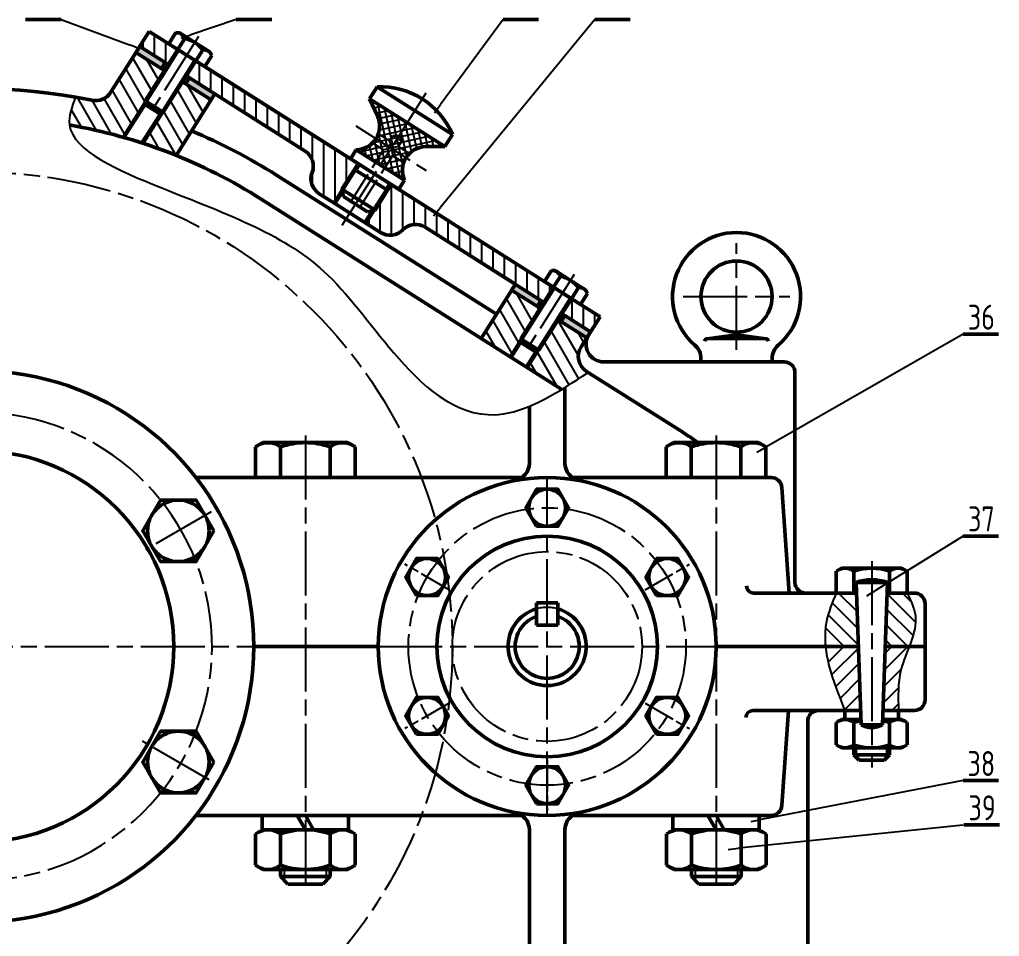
# Model space of a CAD drawing. Header units: millimetres. Extents: x -2161 to -582, y -4625 to -3434.
# Drawn here: x -1287.8 to -1196, y -4578 to -4492.1 of the extents above; entities that cross this region are included whole.
import ezdxf

# ---------------------------------------------------------------- set-up
doc = ezdxf.new("R2010")
doc.units = ezdxf.units.MM
doc.header["$LTSCALE"] = 0.5
for name, pattern in [('AM_ISO02W050', [7.5, 6, -1.5]), ('AM_ISO08W050', [18, 12, -1.5, 3, -1.5]), ('AM_ISO08W050x2', [9, 6, -0.75, 1.5, -0.75])]:
    doc.linetypes.add(name, pattern=pattern)
for name, color, linetype, lineweight in [('AM_0', 7, 'Continuous', 50), ('AM_3', 6, 'AM_ISO02W050', 25), ('AM_4', 3, 'Continuous', 25), ('AM_5', 3, 'Continuous', 25), ('AM_7', 4, 'AM_ISO08W050', 25), ('manh', 3, 'Continuous', 25)]:
    doc.layers.add(name, color=color, linetype=linetype, lineweight=lineweight)
doc.styles.get("Standard").update_dxf_attribs({"font": 'tcvn+7284-2003i.ttf', "width": 0.8, "height": 3.5})
pattern_1 = [(135, (-30.97030355654715, -3699.35880962986), (-0.7483546767557628, -0.7483546767557626), [])]

# ---------------------------------------------------------------- blocks, each defined once
blk = doc.blocks.new('Vitnapcuatham')
at = {"layer": 'AM_0'}
for p, q in [((-7791.139993812086, -2452.224252851621), (-7793.111235502215, -2455.338013440748)), ((-7791.139993812086, -2452.224252851621), (-7790.111412662284, -2452.266227523705)), ((-7788.605239795016, -2453.828940382871), (-7790.576481485145, -2456.942700971999)), ((-7785.795164924326, -2454.998732879351), (-7790.111412662284, -2452.266227523705)), ((-7790.576481485145, -2456.942700971999), (-7799.723200413271, -2471.390798869295)), ((-7793.111235502215, -2455.338013440748), (-7788.041727468076, -2458.547388503249)), ((-7790.576481485145, -2456.942700971999), (-7785.506973451006, -2460.152076034499)), ((-7785.506973451006, -2460.152076034499), (-7790.576481485145, -2456.942700971999)), ((-7785.795164924326, -2454.998732879351), (-7781.478917186368, -2457.731238234997)), ((-7783.535731760877, -2457.038315445371), (-7785.506973451006, -2460.152076034499)), ((-7794.653692379132, -2474.600173931796), (-7785.506973451006, -2460.152076034499)), ((-7782.972219433937, -2461.756763565749), (-7788.041727468076, -2458.547388503249)), ((-7781.000977743807, -2458.643002976621), (-7782.972219433937, -2461.756763565749)), ((-7781.000977743807, -2458.643002976621), (-7781.478917186368, -2457.731238234997)), ((-7799.723200413271, -2471.390798869295), (-7799.444180467525, -2472.632631333792)), ((-7799.723200413271, -2471.390798869295), (-7794.653692379132, -2474.600173931796)), ((-7799.444180467525, -2472.632631333792), (-7795.895524843628, -2474.879193877542)), ((-7794.653692379132, -2474.600173931796), (-7795.895524843628, -2474.879193877542))]:
    blk.add_line(p, q, dxfattribs=at)
for centre, radius, start, end in [((-7790.84191487956, -2454.606298492584), 2.36791069606887, 19.16493392755075, 87.66315193064094), ((-7790.609227518076, -2462.60299493056), 9, 57.66315193066863, 77.13437256516988), ((-7790.609227518076, -2462.60299493056), 9, 38.19193129618158, 57.66315193066863), ((-7783.281586148489, -2459.392548032067), 2.36791069606887, 27.66315193065672, 96.161369933734)]:
    blk.add_arc(centre, radius, start, end, dxfattribs=at)
at = {"layer": 'AM_4'}
for p, q in [((-7790.196268382585, -2457.183404101686), (-7799.583690440398, -2472.011715101543)), ((-7795.27460861138, -2474.739683904669), (-7785.887186553567, -2459.911372904811)), ((-7792.870747601335, -2461.407994130131), (-7799.583690440401, -2472.011715101534)), ((-7788.561665772317, -2464.135962933256), (-7795.274608611374, -2474.739683904667)), ((-7799.723200413271, -2471.390798869295), (-7802.879085891394, -2476.375815102862)), ((-7794.653692379132, -2474.600173931796), (-7797.809577857254, -2479.585190165362))]:
    blk.add_line(p, q, dxfattribs=at)

msp = doc.modelspace()

# ---------------------------------------------------------------- hatches: boundary and pattern name
at = {"layer": 'AM_0'}
h = msp.add_hatch(color=4, dxfattribs=at)
h.dxf.hatch_style = 1
h.paths.add_polyline_path([(-1274.534484259343, -4496.646492840333), (-1274.177887030176, -4496.083214169873), (-1276.571821379631, -4494.567675945915), (-1276.928418608798, -4495.130954616374)])
h.paths.add_polyline_path([(-1276.402559034704, -4494.878358040829), (-1276.454118904166, -4494.826798171367), (-1276.505678773628, -4494.878358040829, -2.414213562367776)], flags=16)
h = msp.add_hatch(color=4, dxfattribs=at)
h.dxf.hatch_style = 1
h.paths.add_polyline_path([(-1272.281369577503, -4498.072881757), (-1269.887435228049, -4499.588419980958), (-1269.530837998882, -4499.025141310498), (-1271.924772348337, -4497.50960308654)])
h = msp.add_hatch(color=4, dxfattribs=at)
h.dxf.hatch_style = 1
h.paths.add_polyline_path([(-1241.366904475886, -4516.855002768832), (-1241.723501705053, -4517.418281439293), (-1239.329567355599, -4518.933819663251), (-1238.972970126431, -4518.370540992791)])
h = msp.add_hatch(color=4, dxfattribs=at)
h.dxf.hatch_style = 1
h.paths.add_polyline_path([(-1237.076452673758, -4520.360208579918), (-1234.682518324304, -4521.875746803877), (-1234.325921095137, -4521.312468133416), (-1236.719855444592, -4519.796929909458)])
at = {"layer": 'AM_4'}
h = msp.add_hatch(dxfattribs=at)
h.set_pattern_fill('ANSI31', color=256, scale=0.3333333333333333, angle=44.99999999999999)
h.set_pattern_definition([(90, (1392.863212624477, -3699.358809629861), (-1.058333333333333, 2.592169058195231e-16), [])])
h.paths.add_polyline_path([(-1270.470000604959, -4496.458003639556), (-1271.314918610649, -4495.923107795807), (-1272.206411683565, -4497.331304471955), (-1272.093755949475, -4497.402623917788), (-1271.924772348337, -4497.50960308654), (-1261.081657941983, -4504.374099747998, -0.3563939586926091), (-1260.415107074697, -4506.374138344067, 0.3563939586926242), (-1259.74855620741, -4508.374176940135), (-1258.424276497815, -4509.212544341297), (-1256.106394508231, -4505.551232983306)])
h.paths.add_polyline_path([(-1273.004754622029, -4494.853316108306), (-1273.84967262772, -4494.318420264556), (-1275.680328306714, -4493.159479269765), (-1276.571821379631, -4494.567675945915), (-1274.177887030176, -4496.083214169873), (-1273.896247694946, -4496.261512784456)])
h.paths.add_polyline_path([(-1253.008361820703, -4507.512517743724), (-1253.351316958925, -4508.054247455805), (-1255.326243810286, -4511.173829101714), (-1254.001964100692, -4512.012196502874, 0.3563939586926154), (-1251.909024316738, -4511.759120417103, -0.3563939586926168), (-1249.816084532785, -4511.506044331332), (-1241.366904475886, -4516.855002768832), (-1238.972970126431, -4518.370540992791), (-1238.691330791202, -4518.548839607374), (-1237.799837718285, -4517.140642931225), (-1238.644755723974, -4516.605747087474)])
h.paths.add_polyline_path([(-1249.231681777329, -4510.605487415687, -1), (-1249.085848443996, -4510.605487415687, -1)], flags=16)
h.paths.add_polyline_path([(-1236.110001706905, -4518.210434618724), (-1237.001494779822, -4519.618631294873), (-1236.888839045731, -4519.689950740705), (-1236.719855444592, -4519.796929909458), (-1234.325921095137, -4521.312468133416), (-1233.43442802222, -4519.904271457266)])
h = msp.add_hatch(dxfattribs=at)
h.set_pattern_fill('ANSI37', color=256, scale=0.1666666666666667, angle=-32.33684806934576)
h.set_pattern_definition([(12.6631519306542, (-3259.45331742282, -4798.925714325059), (-0.1160032673928052, 0.5162950736403596), []), (102.6631519306542, (-3259.45331742282, -4798.925714325059), (-0.5162950736403596, -0.1160032673928051), [])])
h.paths.add_polyline_path([(-1249.750418532048, -4503.962531190396), (-1247.987290685685, -4503.943486316815), (-1255.028274066434, -4499.486020952232), (-1254.291270202229, -4501.087834865899, -0.5399153471071781), (-1256.275597002514, -4504.260568441186), (-1251.769367638877, -4507.113346274492, -0.5399153471090781)])
at = {"layer": 'AM_5'}
h = msp.add_hatch(color=256, dxfattribs=at)
edge = h.paths.add_edge_path(flags=0)
edge.add_arc((-1272.875168003819, -4493.870244993757), 0.2083333333334316, -1.272221872585407e-14, 360)
h = msp.add_hatch(color=256, dxfattribs=at)
edge = h.paths.add_edge_path(flags=0)
edge.add_arc((-1276.454118904166, -4494.826798171367), 0.2083333333333195, -1.272221872585407e-14, 360)
h = msp.add_hatch(color=256, dxfattribs=at)
edge = h.paths.add_edge_path(flags=0)
edge.add_arc((-1249.086394903347, -4500.968658144591), 0.2083333333333688, -1.272221872585407e-14, 360)
h = msp.add_hatch(color=256, dxfattribs=at)
edge = h.paths.add_edge_path(flags=0)
edge.add_arc((-1249.158765110663, -4510.605487415687), 0.2083333333332482, -1.272221872585407e-14, 360)
h = msp.add_hatch(color=256, dxfattribs=at)
edge = h.paths.add_edge_path(flags=0)
edge.add_arc((-1218.903212450527, -4532.699445256444), 0.2083333333332847, -1.272221872585407e-14, 360)
h = msp.add_hatch(color=256, dxfattribs=at)
edge = h.paths.add_edge_path(flags=0)
edge.add_arc((-1208.5983427078, -4546.172664807592), 0.2083333333332767, -1.272221872585407e-14, 360)
h = msp.add_hatch(color=256, dxfattribs=at)
edge = h.paths.add_edge_path(flags=0)
edge.add_arc((-1219.462241975883, -4567.234027008867), 0.2083333333334034, -1.272221872585407e-14, 360)
h = msp.add_hatch(color=256, dxfattribs=at)
edge = h.paths.add_edge_path(flags=0)
edge.add_arc((-1221.618640781042, -4569.846956579582), 0.2083333333334361, -1.272221872585407e-14, 360)
at = {"layer": 'AM_7'}
h = msp.add_hatch(dxfattribs=at)
h.set_pattern_fill('ANSI31', color=256, scale=0.3333333333333333, angle=74.99999999999999)
h.set_pattern_definition([(120, (-30.97030355654715, -3699.35880962986), (-0.916543552338531, -0.5291666666666665), [])])
edge = h.paths.add_edge_path()
edge.add_line((-1274.252844924113, -4496.824791454916), (-1276.928418608797, -4495.130954616374))
edge.add_line((-1276.928418608797, -4495.130954616375), (-1279.300877516205, -4498.878475319799))
edge.add_arc((-1280.709074192354, -4497.98698224688), 1.666666666666749, 258.22125082980233, 327.6631519305847, ccw=False)
edge.add_arc((-1291.720914442953, -4550.795528152381), 52.27777833333341, 78.22125082982166, 79.93174666568675)
edge.add_spline(control_points=[(-1282.581650402312, -4499.322817321645), (-1282.923206091567, -4500.2147539986), (-1283.264761780822, -4501.106690675555), (-1283.157946373507, -4501.928995856298)], knot_values=[1.169111221151012, 1.169111221151012, 1.169111221151012, 1.169111221151012, 11.50343696773521, 11.50343696773582, 11.50343696773582, 11.50343696773582], degree=3, periodic=0)
edge.add_arc((-1291.720914442953, -4550.795528152381), 49.61111166666673, 74.18642342458168, 80.06087115558353, ccw=False)
edge.add_line((-1278.201477585979, -4503.062025998518), (-1274.252844924113, -4496.824791454916))
h.paths.add_polyline_path([(-1269.887435228049, -4499.588419980958), (-1272.563008912732, -4497.894583142417), (-1274.363824920006, -4500.739140428215), (-1276.218463806486, -4503.668715984928, -0.01633400830048285), (-1273.174919000053, -4504.781308026049)])
h.paths.add_polyline_path([(-1239.047928020368, -4519.112118277834), (-1241.723501705053, -4517.418281439293), (-1244.576279538386, -4521.92451080297), (-1241.900705853701, -4523.618347641512), (-1240.84874402766, -4521.956675563657)])
h = msp.add_hatch(dxfattribs=at)
h.set_pattern_fill('ANSI31', color=256, scale=0.3333333333333333, angle=89.99999999999999)
h.set_pattern_definition(pattern_1)
edge = h.paths.add_edge_path()
edge.add_line((-1209.402578226747, -4545.795528152381), (-1211.304247776291, -4545.795528152381))
edge.add_spline(control_points=[(-1211.304247776291, -4545.795528152381), (-1211.666172317074, -4546.680089303081), (-1212.339500138461, -4548.325735191574), (-1212.380087829942, -4550.010416163488), (-1212.302020802031, -4550.795528152381)], knot_values=[0, 0, 0, 0, 2.813779896024074, 5.23478259626194, 5.23478259626194, 5.23478259626194, 5.23478259626194], degree=3, periodic=0)
edge.add_line((-1212.302020802031, -4550.795528152381), (-1209.227579395481, -4550.795528152381))
edge.add_line((-1209.227579395481, -4550.795528152381), (-1209.402578226747, -4545.795528152381))
h = msp.add_hatch(dxfattribs=at)
h.set_pattern_fill('ANSI31', color=256, scale=0.3333333333333333, angle=89.99999999999999)
h.set_pattern_definition(pattern_1)
edge = h.paths.add_edge_path()
edge.add_spline(control_points=[(-1204.450978428434, -4550.79552815238), (-1204.074252243649, -4549.816332560891), (-1203.520297052424, -4548.137017481329), (-1204.304830072243, -4546.492873646755), (-1204.637581109625, -4545.795528152381)], knot_values=[0, 0, 0, 0, 3.028923824851154, 5.259817450641926, 5.259817450641926, 5.259817450641926, 5.259817450641926], degree=3, periodic=0)
edge.add_line((-1204.637581109625, -4545.795528152381), (-1206.539247776292, -4545.795528152381))
edge.add_line((-1206.539247776292, -4545.795528152381), (-1206.714247776292, -4550.795528152381))
edge.add_line((-1206.714247776292, -4550.795528152381), (-1204.450978428434, -4550.795528152381))
h = msp.add_hatch(dxfattribs=at)
h.set_pattern_fill('ANSI31', color=256, scale=0.3333333333333333, angle=-1.272221872585407e-14)
h.set_pattern_definition([(44.99999999999999, (-1212.065686196617, -4550.795528152381), (-0.7483546767557626, 0.7483546767557628), [])])
edge = h.paths.add_edge_path()
edge.add_spline(control_points=[(-1212.30202080203, -4550.795528152381), (-1212.105657847314, -4552.770329986743), (-1211.296619478469, -4554.782929069562), (-1210.487581109624, -4556.795528152381)], knot_values=[15.70434778878612, 15.70434778878612, 15.70434778878612, 15.70434778878612, 33.97308132385167, 33.97308132385167, 33.97308132385167, 33.97308132385167], degree=3, periodic=0)
edge.add_line((-1210.487581109624, -4556.795528152381), (-1209.017580797962, -4556.795528152381))
edge.add_line((-1209.017580797962, -4556.795528152381), (-1209.227579395481, -4550.795528152381))
edge.add_line((-1209.227579395481, -4550.795528152381), (-1212.30202080203, -4550.795528152381))
h = msp.add_hatch(dxfattribs=at)
h.set_pattern_fill('ANSI31', color=256, scale=0.3333333333333333, angle=-1.272221872585407e-14)
h.set_pattern_definition([(44.99999999999999, (-1206.077813708228, -4550.795528152381), (-0.7483546767557626, 0.7483546767557628), [])])
edge = h.paths.add_edge_path()
edge.add_line((-1206.924247776291, -4556.795528152381), (-1205.447581109623, -4556.795528152381))
edge.add_spline(control_points=[(-1205.447581109623, -4556.795528152381), (-1205.494361909289, -4555.521526966306), (-1205.568720596534, -4553.496485572824), (-1204.730234400751, -4551.521376867006), (-1204.450978428433, -4550.795528152381)], knot_values=[15.77945235192432, 15.77945235192432, 15.77945235192432, 15.77945235192432, 27.20541797383766, 33.9411727630029, 33.9411727630029, 33.9411727630029, 33.9411727630029], degree=3, periodic=0)
edge.add_line((-1204.450978428433, -4550.795528152381), (-1206.714247776292, -4550.795528152381))
edge.add_line((-1206.714247776292, -4550.795528152381), (-1206.924247776291, -4556.795528152381))

# ---------------------------------------------------------------- linework, layer by layer
for p, q in [((-1254.433463450153, -4503.220269074816), (-1254.360887309367, -4503.105628273529)), ((-1251.617061921887, -4505.003242305948), (-1251.544493957067, -4504.888614419362)), ((-1252.304263482628, -4507.958264280182), (-1251.769367638878, -4507.113346274492)), ((-1255.213806969381, -4510.061463174148), (-1257.466921651221, -4508.635074257481)), ((-1234.489402149189, -4521.570701746131), (-1234.325921095136, -4521.312468133415)), ((-1209.776974240823, -4560.295528152379), (-1206.131498296396, -4560.295528152379))]:
    msp.add_line(p, q)
at = {"lineweight": 50}
msp.add_line((-1256.810492846307, -4505.105486446848), (-1252.304263482628, -4507.958264280182), dxfattribs=at)
at = {"linetype": 'Continuous'}
msp.add_line((-1256.191163745371, -4566.637125177319), (-1256.199427436976, -4566.628861485713), dxfattribs=at)
for p in [(-1262.720914442953, -4566.637125177319), (-1224.227054712605, -4566.628861485714)]:
    msp.add_point(p)
at = {"layer": 'AM_0'}
for p, q in [((-1283.949281388087, -4492.059121184446), (-1287.282614721421, -4492.059121184446)), ((-1264.201242186178, -4492.059121184446), (-1267.534575519511, -4492.059121184446)), ((-1239.192415640885, -4492.059121184446), (-1242.525748974219, -4492.059121184446)), ((-1230.594689692631, -4492.059121184446), (-1233.928023025964, -4492.059121184446)), ((-1273.84967262772, -4494.318420264557), (-1247.485550093655, -4511.008867707511)), ((-1273.004754622029, -4494.853316108307), (-1271.314918610649, -4495.923107795807)), ((-1271.314918610666, -4495.923107795794), (-1273.004754622029, -4494.853316108306)), ((-1270.47000060496, -4496.458003639555), (-1247.485550093655, -4511.008867707511)), ((-1255.028274066434, -4499.486020952232), (-1254.315079608101, -4498.359463611312)), ((-1254.315079608101, -4498.359463611312), (-1247.274096227352, -4502.816928975895)), ((-1275.960654282819, -4500.083292895577), (-1276.053660931406, -4499.669348740742)), ((-1269.887435228048, -4499.588419980958), (-1269.530837998882, -4499.025141310498)), ((-1247.987290685685, -4503.943486316815), (-1255.028274066434, -4499.486020952232)), ((-1254.291270202238, -4501.087834865903), (-1255.028274066434, -4499.486020952232)), ((-1276.007157607114, -4499.876320818154), (-1278.051075453734, -4503.10488019273)), ((-1274.570796997436, -4500.785643752528), (-1276.365529984812, -4503.620592339545)), ((-1247.274096227352, -4502.816928975895), (-1247.987290685685, -4503.943486316815)), ((-1247.987290685685, -4503.943486316815), (-1249.750418532048, -4503.962531190396)), ((-1256.106394508232, -4505.551232983307), (-1256.449349646455, -4506.092962695388)), ((-1253.008361820703, -4507.512517743724), (-1253.351316958925, -4508.054247455805)), ((-1249.816084532785, -4511.506044331332), (-1238.972970126431, -4518.370540992791)), ((-1241.723501705053, -4517.418281439293), (-1241.366904475886, -4516.855002768832)), ((-1241.723501705053, -4517.418281439293), (-1239.047928020368, -4519.112118277834)), ((-1238.972970126431, -4518.370540992791), (-1239.329567355599, -4518.933819663251)), ((-1236.719855444592, -4519.796929909458), (-1237.076452673758, -4520.360208579918)), ((-1236.719855444592, -4519.796929909458), (-1234.325921095137, -4521.312468133416)), ((-1234.325921095137, -4521.312468133416), (-1233.43442802222, -4519.904271457266)), ((-1237.358092008989, -4520.181909965334), (-1234.682518324304, -4521.875746803877)), ((-1234.325921095137, -4521.312468133416), (-1234.682518324304, -4521.875746803876)), ((-1220.641811602257, -4521.598294819047), (-1223.401811602256, -4521.958294819047)), ((-1220.641811602257, -4521.598294819047), (-1217.881811602257, -4521.958294819047)), ((-1199.409407645707, -4521.546211223512), (-1196.076074312374, -4521.546211223512)), ((-1240.80224070337, -4522.163647641072), (-1241.773968152847, -4523.698582018074)), ((-1223.179843691158, -4521.929342482817), (-1218.103779513356, -4521.929342482817)), ((-1239.365880093695, -4523.072970575447), (-1240.337607543173, -4524.607904952451)), ((-1216.169861583362, -4524.128861485715), (-1233.081205473039, -4524.128861485715)), ((-1223.9727177455, -4524.128861485715), (-1223.972717745499, -4523.823493410435)), ((-1222.639384412166, -4524.128861485715), (-1223.9727177455, -4524.128861485715)), ((-1218.4727177455, -4524.128861485715), (-1222.806051078833, -4524.128861485715)), ((-1220.639384412166, -4524.128861485715), (-1222.639384412166, -4524.128861485715)), ((-1220.639384412166, -4524.128861485715), (-1218.639384412166, -4524.128861485715)), ((-1218.639384412166, -4524.128861485715), (-1217.306051078833, -4524.128861485715)), ((-1217.306051078833, -4524.128861485715), (-1217.306051078833, -4523.823493410435)), ((-1225.683804820551, -4530.728725517251), (-1234.70071056482, -4525.020354558632)), ((-1215.169861583362, -4544.795528152381), (-1215.169861583362, -4525.128861485715)), ((-1236.720914442953, -4533.615921378973), (-1236.720914442953, -4526.525488026775)), ((-1240.054247776287, -4533.615921378973), (-1240.054247776287, -4528.287366153546)), ((-1265.720914442952, -4532.095864861306), (-1265.027510922958, -4531.695528152381)), ((-1261.054247776285, -4531.695528152381), (-1265.027510922958, -4531.695528152381)), ((-1261.054247776285, -4531.695528152381), (-1257.080984629612, -4531.695528152381)), ((-1256.387581109618, -4532.095864861306), (-1257.080984629612, -4531.695528152381)), ((-1227.227054712603, -4532.095864861306), (-1226.533651192609, -4531.695528152381)), ((-1222.560388045936, -4531.695528152381), (-1226.533651192609, -4531.695528152381)), ((-1222.560388045936, -4531.695528152381), (-1218.587124899263, -4531.695528152381)), ((-1217.89372137927, -4532.095864861306), (-1218.587124899263, -4531.695528152381)), ((-1265.720914442952, -4532.095864861306), (-1265.720914442952, -4534.962194819047)), ((-1263.387581109618, -4532.095864861306), (-1263.387581109618, -4534.962194819047)), ((-1258.720914442952, -4532.095864861306), (-1258.720914442952, -4534.962194819047)), ((-1256.387581109618, -4532.095864861306), (-1256.387581109618, -4534.962194819047)), ((-1227.227054712603, -4532.095864861306), (-1227.227054712603, -4534.962194819047)), ((-1224.89372137927, -4532.095864861306), (-1224.89372137927, -4534.962194819047)), ((-1220.227054712603, -4532.095864861306), (-1220.227054712603, -4534.962194819047)), ((-1217.89372137927, -4532.095864861306), (-1217.89372137927, -4534.962194819047)), ((-1271.308499919761, -4534.962194819047), (-1240.738404594488, -4534.962194819047)), ((-1265.720914442952, -4534.962194819047), (-1261.054247776285, -4534.962194819047)), ((-1257.72091444295, -4534.962194819047), (-1264.38758110962, -4534.962194819047)), ((-1258.720914442952, -4534.962194819047), (-1263.387581109618, -4534.962194819047)), ((-1256.387581109618, -4534.962194819047), (-1261.054247776285, -4534.962194819047)), ((-1236.036757624752, -4534.962194819047), (-1217.387682694271, -4534.962194819047)), ((-1227.227054712603, -4534.962194819047), (-1222.560388045936, -4534.962194819047)), ((-1219.227054712601, -4534.962194819047), (-1225.893721379271, -4534.962194819047)), ((-1220.227054712603, -4534.962194819047), (-1224.89372137927, -4534.962194819047)), ((-1217.89372137927, -4534.962194819047), (-1222.560388045936, -4534.962194819047)), ((-1215.692831542637, -4545.795528152382), (-1216.390152373299, -4535.891957658373)), ((-1199.409407645707, -4540.446783991284), (-1196.076074312374, -4540.446783991284)), ((-1211.304247776291, -4543.748149611138), (-1210.808959547724, -4543.462194819048)), ((-1211.304247776291, -4545.795528152381), (-1211.304247776291, -4543.748149611138)), ((-1210.808959547724, -4543.462194819048), (-1205.132869338192, -4543.462194819048)), ((-1209.637581109625, -4543.748149611138), (-1209.637581109625, -4545.795528152381)), ((-1206.304247776291, -4543.748149611138), (-1206.304247776291, -4545.795528152381)), ((-1204.637581109625, -4543.748149611138), (-1205.132869338192, -4543.462194819048)), ((-1204.637581109625, -4543.748149611138), (-1204.637581109625, -4545.795528152381)), ((-1208.970914442958, -4558.128861485715), (-1209.437582356286, -4544.795403486251)), ((-1209.437581109624, -4544.795528152381), (-1206.504247776292, -4544.795528152381)), ((-1206.970914442958, -4558.128861485715), (-1206.504247776292, -4544.795528152381)), ((-1215.692831542637, -4545.795528152381), (-1219.02616487597, -4545.795528152381)), ((-1209.402578226747, -4545.795528152381), (-1215.692831542637, -4545.795528152382)), ((-1209.402578226748, -4545.795528152381), (-1211.304247776291, -4545.795528152381)), ((-1203.970914442953, -4545.795528152381), (-1206.539247776292, -4545.795528152381)), ((-1204.637581109625, -4545.795528152381), (-1206.539247776292, -4545.795528152381)), ((-1239.38758110962, -4546.695528152381), (-1237.38758110962, -4546.695528152381)), ((-1202.970914442953, -4546.795528152381), (-1202.970914442953, -4555.795528152381)), ((-1239.38758110962, -4548.795528152381), (-1237.38758110962, -4548.795528152381)), ((-1254.220914442953, -4550.795528152381), (-1265.88758110962, -4550.795528152381)), ((-1222.560388045938, -4551.236441034219), (-1222.560388045938, -4550.354615270538)), ((-1209.227579395481, -4550.795528152381), (-1222.560388045938, -4550.795528152381)), ((-1202.970914442953, -4550.795528152381), (-1206.714247776291, -4550.795528152381)), ((-1215.763242596012, -4556.795528152381), (-1219.096575929345, -4556.795528152381)), ((-1215.763242596012, -4556.795528152381), (-1216.390152373297, -4565.699098646388)), ((-1209.017580797962, -4556.795528152381), (-1215.763242596012, -4556.795528152381)), ((-1210.808959547727, -4557.628861485713), (-1211.304247776291, -4557.914816277801)), ((-1210.808959547728, -4557.628861485713), (-1211.304247776292, -4557.9148162778)), ((-1203.970914442953, -4556.795528152381), (-1206.924247776292, -4556.795528152381)), ((-1205.13286933819, -4557.628861485713), (-1204.637581109625, -4557.914816277801)), ((-1213.970914442953, -4616.795528152381), (-1213.970914442953, -4557.795528152381)), ((-1211.304247776291, -4560.009573360291), (-1211.304247776292, -4557.9148162778)), ((-1209.637581109625, -4557.914816277804), (-1209.637581109625, -4560.009573360292)), ((-1209.637581109625, -4557.914816277804), (-1209.637581109625, -4560.009573360292)), ((-1209.637581109625, -4557.914816277804), (-1209.637581109625, -4560.009573360292)), ((-1208.970914442958, -4558.128861485715), (-1206.970914442958, -4558.128861485715)), ((-1206.304247776291, -4560.009573360292), (-1206.304247776292, -4557.914816277804)), ((-1206.304247776291, -4560.009573360292), (-1206.304247776292, -4557.914816277804)), ((-1206.304247776291, -4557.914816277804), (-1206.304247776291, -4560.009573360292)), ((-1204.637581109625, -4557.914816277801), (-1204.637581109624, -4560.009573360291)), ((-1210.808959547724, -4560.295528152381), (-1211.304247776291, -4560.009573360291)), ((-1205.132869338192, -4560.295528152381), (-1210.808959547724, -4560.295528152381)), ((-1209.637581109625, -4560.295528152379), (-1209.637581109625, -4560.962194819046)), ((-1206.304247776291, -4560.962194819046), (-1206.304247776292, -4560.295528152381)), ((-1206.304247776291, -4560.962194819046), (-1206.304247776292, -4560.295528152381)), ((-1205.132869338192, -4560.295528152381), (-1204.637581109624, -4560.009573360291)), ((-1209.637581109625, -4560.962194819046), (-1209.637581109625, -4560.962194819046)), ((-1209.637581109625, -4560.962194819046), (-1209.137581109625, -4561.462194819048)), ((-1209.637581109625, -4560.962194819046), (-1206.304247776291, -4560.962194819046)), ((-1206.304247776291, -4560.962194819046), (-1206.804247776291, -4561.462194819046)), ((-1209.137581109625, -4561.462194819048), (-1206.804247776291, -4561.462194819046)), ((-1199.409407645707, -4563.369452044833), (-1196.076074312374, -4563.369452044833)), ((-1271.308499919761, -4566.628861485714), (-1240.738404594488, -4566.628861485713)), ((-1265.054247776287, -4566.628861485713), (-1255.054247776287, -4566.628861485713)), ((-1263.620914442953, -4566.628861485714), (-1263.620914442953, -4566.63712517732)), ((-1261.054247776287, -4566.637125177319), (-1261.054247776287, -4566.628861485713)), ((-1258.48758110962, -4566.628861485713), (-1258.48758110962, -4566.63712517732)), ((-1236.036757624751, -4566.628861485713), (-1217.387682694271, -4566.628861485713)), ((-1227.560388045936, -4566.620597794108), (-1217.560388045936, -4566.620597794108)), ((-1219.060388045934, -4566.628861485714), (-1226.060388045938, -4566.628861485714)), ((-1225.127054712603, -4566.620597794108), (-1225.127054712604, -4566.628861485714)), ((-1222.560388045938, -4566.628861485713), (-1222.560388045938, -4566.620597794108)), ((-1199.33578037965, -4567.517958673066), (-1196.002447046317, -4567.517958673066)), ((-1265.720914442952, -4568.362531527971), (-1265.027510922954, -4567.962194819046)), ((-1265.720914442952, -4570.618165051515), (-1265.720914442952, -4568.362531527971)), ((-1265.720914442952, -4568.362531527971), (-1265.720914442952, -4571.295191443454)), ((-1263.387581109618, -4568.362531527971), (-1263.387581109618, -4571.295191443454)), ((-1263.387581109618, -4571.295191443454), (-1263.387581109618, -4568.362531527971)), ((-1258.720914442952, -4571.295191443454), (-1258.720914442952, -4568.362531527971)), ((-1258.720914442952, -4571.295191443454), (-1258.720914442952, -4568.362531527971)), ((-1256.387581109618, -4568.362531527971), (-1257.080984629614, -4567.962194819046)), ((-1256.387581109618, -4571.295191443454), (-1256.387581109618, -4568.362531527971)), ((-1240.054247776287, -4567.975134925788), (-1240.054247776287, -4609.128861485715)), ((-1236.720914442953, -4567.975134925788), (-1236.720914442953, -4609.128861485715)), ((-1227.205408972969, -4568.362531527973), (-1226.512005452973, -4567.962194819047)), ((-1227.205408972969, -4570.618165051517), (-1227.205408972969, -4568.362531527973)), ((-1227.205408972969, -4568.362531527973), (-1227.205408972969, -4571.295191443455)), ((-1224.872075639636, -4568.362531527973), (-1224.872075639636, -4571.295191443455)), ((-1224.872075639636, -4571.295191443455), (-1224.872075639636, -4568.362531527973)), ((-1220.205408972969, -4571.295191443455), (-1220.20540897297, -4568.362531527973)), ((-1220.205408972969, -4568.362531527973), (-1220.205408972969, -4571.295191443455)), ((-1217.872075639636, -4568.362531527973), (-1218.565479159633, -4567.962194819047)), ((-1217.872075639636, -4571.295191443455), (-1217.872075639636, -4568.362531527973)), ((-1265.720914442952, -4571.295191443454), (-1265.027510922954, -4571.69552815238)), ((-1256.387581109618, -4571.295191443454), (-1257.080984629614, -4571.69552815238)), ((-1227.205408972969, -4571.295191443455), (-1226.512005452973, -4571.695528152381)), ((-1217.872075639636, -4571.295191443455), (-1218.565479159633, -4571.695528152381)), ((-1265.027510922954, -4571.69552815238), (-1257.080984629614, -4571.69552815238)), ((-1263.387581109618, -4571.69552815238), (-1263.387581109618, -4572.362194818985)), ((-1258.720914442952, -4572.362194818985), (-1258.720914442952, -4571.69552815238)), ((-1226.512005452973, -4571.695528152381), (-1218.565479159633, -4571.695528152381)), ((-1224.872075639636, -4571.695528152381), (-1224.872075639636, -4572.362194818987)), ((-1220.205408972969, -4571.695528152381), (-1220.205408972969, -4572.362194818987)), ((-1263.387581109618, -4572.362194818985), (-1262.687581109618, -4573.062194818985)), ((-1263.387581109618, -4572.362194818985), (-1258.720914442952, -4572.362194818985)), ((-1262.687581109618, -4573.062194818985), (-1259.420914442951, -4573.062194818985)), ((-1258.720914442952, -4572.362194818985), (-1259.420914442951, -4573.062194818985)), ((-1224.872075639636, -4572.362194818987), (-1224.172075639636, -4573.062194818986)), ((-1224.872075639636, -4572.362194818987), (-1220.205408972969, -4572.362194818987)), ((-1224.172075639636, -4573.062194818986), (-1220.90540897297, -4573.062194818986)), ((-1220.205408972969, -4572.362194818987), (-1220.90540897297, -4573.062194818986))]:
    msp.add_line(p, q, dxfattribs=at)
at = {"layer": 'AM_0', "lineweight": 50}
for p, q in [((-1275.680328306714, -4493.159479269765), (-1276.928418608798, -4495.130954616374)), ((-1233.43442802222, -4519.904271457266), (-1275.680328306714, -4493.159479269765)), ((-1273.192592064343, -4493.28050006818), (-1273.84967262772, -4494.318420264555)), ((-1273.192592064342, -4493.280500068182), (-1272.849731681078, -4493.294491625562)), ((-1271.410982435108, -4494.205326744117), (-1272.849731681077, -4493.294491625546)), ((-1272.347674058653, -4493.81539591193), (-1273.004754622029, -4494.853316108306)), ((-1271.410982435108, -4494.205326744117), (-1269.972233189128, -4495.116161862677)), ((-1279.300877516206, -4498.878475319799), (-1276.57182137963, -4494.567675945914)), ((-1276.928418608798, -4495.130954616374), (-1274.252844924114, -4496.824791454916)), ((-1276.571821379631, -4494.567675945915), (-1274.177887030176, -4496.083214169873)), ((-1273.004754622029, -4494.853316108306), (-1276.05366093138, -4499.669348740706)), ((-1270.657838047321, -4494.885187599468), (-1271.314918610666, -4495.923107795794)), ((-1269.812920041612, -4495.420083443223), (-1269.972233189128, -4495.116161862677)), ((-1274.177887030176, -4496.083214169873), (-1274.534484259343, -4496.646492840333)), ((-1274.363824920043, -4500.739140428234), (-1271.314918610666, -4495.923107795794)), ((-1274.177887030177, -4496.083214169873), (-1273.896247694946, -4496.261512784456)), ((-1269.812920041612, -4495.420083443223), (-1270.47000060496, -4496.458003639555)), ((-1273.896247694945, -4496.261512784455), (-1274.008903429038, -4496.190193338622)), ((-1272.563008912733, -4497.894583142416), (-1269.887435228048, -4499.588419980958)), ((-1271.924772348337, -4497.50960308654), (-1272.281369577503, -4498.072881757)), ((-1272.206411683566, -4497.331304471956), (-1271.924772348337, -4497.50960308654)), ((-1272.093755949475, -4497.402623917788), (-1272.206411683565, -4497.331304471955)), ((-1271.924772348337, -4497.50960308654), (-1261.081657941983, -4504.374099747998)), ((-1276.05366093138, -4499.669348740706), (-1274.363824920043, -4500.739140428234)), ((-1269.530837998882, -4499.025141310498), (-1273.174919000054, -4504.781308026049)), ((-1261.081657941983, -4504.374099747998), (-1269.530837998882, -4499.025141310498)), ((-1275.960654282791, -4500.083292895533), (-1274.777769074816, -4500.832147076779)), ((-1274.363824920043, -4500.739140428234), (-1274.777769074816, -4500.832147076779)), ((-1256.810492846307, -4505.105486446848), (-1256.275597002556, -4504.260568441158)), ((-1256.275597002556, -4504.260568441158), (-1251.769367638877, -4507.113346274492)), ((-1257.621932732191, -4507.945167332761), (-1256.449349646456, -4506.092962695388)), ((-1256.449349646455, -4506.092962695388), (-1253.351316958925, -4508.054247455805)), ((-1256.30852997884, -4506.18211200268), (-1255.965574840618, -4505.640382290599)), ((-1243.149890621719, -4519.671396121132), (-1263.757748091973, -4506.625091941083)), ((-1252.304263482628, -4507.958264280182), (-1251.769367638878, -4507.113346274492)), ((-1258.283456830201, -4509.301693648587), (-1257.481113064575, -4508.034316640053)), ((-1257.46692165122, -4508.635074257481), (-1257.621932732191, -4507.945167332761)), ((-1257.621932732191, -4507.945167332761), (-1254.523900044661, -4509.906452093178)), ((-1254.523900044661, -4509.906452093178), (-1253.351316958926, -4508.054247455805)), ((-1253.49213662654, -4507.965098148514), (-1253.149181488317, -4507.423368436432)), ((-1237.022783552694, -4526.706434707207), (-1265.184137008636, -4508.878206622922)), ((-1258.283456830201, -4509.301693648587), (-1259.74855620741, -4508.374176940135)), ((-1257.46692165122, -4508.635074257481), (-1255.213806969381, -4510.061463174148)), ((-1258.283456830201, -4509.301693648588), (-1254.001964100692, -4512.012196502874)), ((-1255.4670634779, -4511.084679794421), (-1254.664719712276, -4509.817302785887)), ((-1254.523900044661, -4509.906452093178), (-1255.213806969381, -4510.061463174148)), ((-1249.816084532785, -4511.506044331332), (-1241.366904475886, -4516.855002768832)), ((-1241.366904475886, -4516.855002768832), (-1244.576279538386, -4521.92451080297)), ((-1238.972970126431, -4518.370540992791), (-1238.691330791202, -4518.548839607374)), ((-1238.691330791201, -4518.548839607372), (-1238.803986525291, -4518.477520161539)), ((-1237.001494779822, -4519.618631294874), (-1236.719855444592, -4519.796929909458)), ((-1233.43442802222, -4519.904271457266), (-1235.217414168053, -4522.720664809565)), ((-1239.38758110962, -4548.795528152381), (-1239.38758110962, -4546.695528152381)), ((-1237.38758110962, -4548.795528152381), (-1237.38758110962, -4546.695528152381)), ((-1210.808959547728, -4557.628861485713), (-1210.487581109624, -4557.628861485715)), ((-1210.487581109624, -4557.628861485715), (-1210.487581109624, -4556.795528152381)), ((-1208.988414326085, -4557.628861485715), (-1210.487581109624, -4557.628861485715)), ((-1205.454247776292, -4557.628861485715), (-1206.953414442958, -4557.628861485715)), ((-1205.454247776292, -4557.628861485715), (-1205.454247776292, -4556.795528152381)), ((-1205.13286933819, -4557.628861485713), (-1205.454247776292, -4557.628861485715)), ((-1265.104247776285, -4567.962194819053), (-1265.104247776285, -4566.62886148572)), ((-1261.054247776285, -4567.962194819053), (-1261.824048135204, -4566.62886148572)), ((-1261.054247776285, -4566.62886148572), (-1260.284447417365, -4567.962194819053)), ((-1257.004247776285, -4567.962194819053), (-1257.004247776285, -4566.62886148572)), ((-1226.610388045936, -4567.962194819047), (-1226.610388045936, -4566.628861485714)), ((-1222.560388045936, -4567.962194819047), (-1223.330188404855, -4566.628861485714)), ((-1222.560388045936, -4566.628861485714), (-1221.790587687016, -4567.962194819047)), ((-1218.510388045936, -4567.962194819047), (-1218.510388045936, -4566.628861485714)), ((-1265.027510922954, -4567.962194819046), (-1257.080984629614, -4567.962194819046)), ((-1218.510388045936, -4567.962194819047), (-1226.610388045936, -4567.962194819047))]:
    msp.add_line(p, q, dxfattribs=at)
at = {"layer": 'AM_0', "lineweight": 25}
for p, q in [((-1236.888839045731, -4519.689950740705), (-1237.001494779821, -4519.618631294873)), ((-1210.487581109624, -4556.795528152381), (-1209.017580797962, -4556.795528152381)), ((-1206.924247776292, -4556.795528152381), (-1205.454247776292, -4556.795528152381)), ((-1265.104247776285, -4566.62886148572), (-1257.004247776285, -4566.62886148572)), ((-1226.610388045936, -4566.628861485714), (-1218.510388045936, -4566.628861485714)), ((-1257.004247776285, -4567.962194819053), (-1265.104247776285, -4567.962194819053)), ((-1218.565479159633, -4567.962194819047), (-1226.512005452973, -4567.962194819047))]:
    msp.add_line(p, q, dxfattribs=at)
at = {"layer": 'AM_0'}
for points in [[(-1239.38758110962, -4539.52757895995), (-1237.38758110962, -4539.52757895995), (-1236.38758110962, -4537.795528152381), (-1237.38758110962, -4536.063477344813), (-1239.38758110962, -4536.063477344812), (-1240.38758110962, -4537.795528152381)], [(-1269.62369736096, -4539.962194819047), (-1271.290364027623, -4537.0754434731), (-1274.623697360959, -4537.0754434731), (-1276.290364027621, -4539.962194819047), (-1274.623697360959, -4542.848946164994), (-1271.290364027622, -4542.848946164994)], [(-1250.645911358816, -4546.027578959949), (-1248.645911358816, -4546.027578959949), (-1247.645911358816, -4544.295528152381), (-1248.645911358816, -4542.563477344812), (-1250.645911358816, -4542.563477344812), (-1251.645911358816, -4544.295528152381)], [(-1228.129250860423, -4546.027578959949), (-1226.129250860423, -4546.027578959949), (-1225.129250860422, -4544.295528152381), (-1226.129250860423, -4542.563477344812), (-1228.129250860422, -4542.563477344812), (-1229.129250860423, -4544.295528152381)], [(-1250.645911358816, -4559.027578959949), (-1248.645911358816, -4559.027578959949), (-1247.645911358816, -4557.295528152381), (-1248.645911358816, -4555.563477344811), (-1250.645911358816, -4555.563477344811), (-1251.645911358816, -4557.29552815238)], [(-1228.129250860423, -4559.027578959949), (-1226.129250860423, -4559.027578959949), (-1225.129250860423, -4557.295528152381), (-1226.129250860423, -4555.563477344811), (-1228.129250860423, -4555.563477344811), (-1229.129250860423, -4557.29552815238)], [(-1269.62369736096, -4561.628861485714), (-1271.290364027622, -4558.742110139767), (-1274.623697360959, -4558.742110139767), (-1276.290364027621, -4561.628861485714), (-1274.623697360959, -4564.515612831661), (-1271.290364027622, -4564.515612831661)], [(-1239.38758110962, -4565.527578959948), (-1237.38758110962, -4565.527578959948), (-1236.38758110962, -4563.79552815238), (-1237.38758110962, -4562.063477344811), (-1239.38758110962, -4562.063477344811), (-1240.38758110962, -4563.795528152379)]]:
    msp.add_lwpolyline(points, close=True, dxfattribs=at)
for centre, radius in [((-1220.639384412166, -4518.011628152381), 3.333333333333333), ((-1291.720914442953, -4550.795528152381), 18.33333333333333), ((-1238.38758110962, -4550.795528152381), 15.83333333333333), ((-1238.38758110962, -4537.795528152381), 1.732050807568849), ((-1272.957030694291, -4539.962194819047), 2.886751345947495), ((-1238.38758110962, -4550.795528152381), 10.33333333333333), ((-1249.645911358816, -4544.295528152381), 1.732050807568849), ((-1227.129250860423, -4544.295528152381), 1.732050807568849), ((-1249.645911358816, -4557.29552815238), 1.732050807568849), ((-1227.129250860423, -4557.29552815238), 1.732050807568849), ((-1272.957030694291, -4561.628861485714), 2.886751345947495), ((-1238.38758110962, -4563.795528152379), 1.732050807568849)]:
    msp.add_circle(centre, radius, dxfattribs=at)
at = {"layer": 'AM_0', "lineweight": 50}
for centre, radius, start, end in [((-1273.093232420216, -4494.07451528191), 0.7893035654256881, 19.16493393154703, 87.66315192735543), ((-1273.015669966432, -4496.740080761138), 2.999999999997848, 57.66315192893411, 77.13437256329898), ((-1273.015669966432, -4496.740080761138), 2.999999999997848, 38.1919312947533, 57.66315192893411), ((-1270.57312284317, -4495.669931795022), 0.7893035653473233, 27.66315192977087, 96.1613699355151), ((-1291.720914442953, -4550.795528152381), 52.27777833333339, 78.2212508298748, 173.5337859529897), ((-1280.709074192356, -4497.986982246882), 1.666666666666667, 258.2212508298749, 327.6631519307046), ((-1291.720914442953, -4550.79552815238), 49.61111166666667, 57.66315193066863, 80.06087115557756), ((-1291.720914442953, -4550.795528152381), 52.27777833333339, 57.66315193066863, 67.51297759773165), ((-1261.973151014899, -4505.782296424148), 1.666666666666667, 339.2001109635011, 57.66315193066863), ((-1258.857063134493, -4506.965980263985), 1.666666666666667, 159.2001109635012, 237.6631519306686), ((-1250.707577605702, -4512.914241007482), 1.666666666666667, 57.66315193066863, 136.1261928977649), ((-1253.110471027775, -4510.603999826724), 1.666666666666667, 237.6631519306686, 316.1261928977648), ((-1238.38758110962, -4550.795528152381), 3.666666666666667, 105.8266201319094, 74.1733798680906), ((-1238.38758110962, -4550.795528152381), 3, 109.4712206344135, 70.52877936558654), ((-1222.538742306303, -4574.962194819047), 7.000000000000001, 70.52877936558654, 109.4712206344135)]:
    msp.add_arc(centre, radius, start, end, dxfattribs=at)
at = {"layer": 'AM_0'}
for centre, radius, start, end in [((-1254.022482320717, -4505.686957357825), 7.333333333333333, 23.03961645172048, 92.28668740956039), ((-1256.324270152768, -4502.023229924383), 2.237867894744684, 271.2462692776127, 24.7074330039598), ((-1249.726247043262, -4506.200268541709), 2.237867894744684, 90.61887085695899, 204.0800345837411), ((-1220.639384412166, -4518.011628152381), 6, 310.705706831082, 229.294293168918), ((-1233.081205473039, -4522.462194819048), 1.666666666666667, 147.6631519307046, 270), ((-1233.809217491904, -4523.612157882482), 1.666666666666667, 147.6631519307046, 237.6631519306686), ((-1225.639384412166, -4523.823493410435), 1.666666666666667, 0, 49.29429316891805), ((-1223.401811602256, -4522.198294819047), 0.24, 90, 180), ((-1217.881811602257, -4522.198294819047), 0.24, 0, 90), ((-1215.639384412166, -4523.823493410435), 1.666666666666667, 130.705706831082, 180), ((-1216.169861583362, -4525.128861485715), 1, 0, 90), ((-1291.720914442953, -4550.795528152381), 25.83333333333333, 217.7997224354797, 142.2002775645203), ((-1238.38758110962, -4550.795528152381), 23.74999999999924, 53.53408023554568, 57.66315193066863), ((-1264.534026666143, -4533.537236471545), 1.841708319164682, 51.50178199691398, 119.9999999999973), ((-1261.054247776285, -4538.695528152381), 7, 90, 109.4712206344135), ((-1261.054247776285, -4538.695528152381), 7, 70.52877936558654, 90), ((-1257.574468886426, -4533.537236471545), 1.841708319164682, 60.00000000000272, 128.498218003086), ((-1226.040166935795, -4533.537236471545), 1.841708319164682, 51.50178199691398, 119.9999999999973), ((-1222.560388045936, -4538.695528152381), 7, 90, 109.4712206344135), ((-1222.560388045936, -4538.695528152381), 7, 70.52877936558654, 90), ((-1219.080609156077, -4533.537236471545), 1.841708319164682, 60.00000000000272, 128.498218003086), ((-1241.720914442953, -4533.615921378973), 1.666666666666667, 280.9805754275566, 0), ((-1235.054247776287, -4533.615921378973), 1.666666666666667, 180, 259.0194245724434), ((-1217.387682694271, -4535.962194819047), 1, 4.02760905161506, 90), ((-1210.456470792858, -4544.777700761309), 1.315505942259148, 51.50178199691398, 119.9999999999973), ((-1207.970914442958, -4548.462194819048), 5, 70.52877936558654, 109.4712206344135), ((-1205.485358093058, -4544.777700761309), 1.315505942259148, 60.00000000000272, 128.498218003086), ((-1214.169861583362, -4544.795528152381), 1, 180, 270), ((-1207.971090150157, -4548.915105712646), 4.37293332041595, 70.40090365627347, 109.5942262254877), ((-1219.02616487597, -4545.128861485715), 0.6666666666666666, 180, 270), ((-1203.970914442953, -4546.795528152381), 1, 0, 90), ((-1238.38758110962, -4550.795528152381), 3.000000000000021, 109.4712206345291, 70.52877936547092), ((-1203.970914442953, -4555.795528152381), 1, 270, 0), ((-1219.096575929345, -4557.462194819048), 0.6666666666666666, 90, 180), ((-1212.970914442953, -4557.795528152381), 1, 90, 180), ((-1210.456470792859, -4558.944367427974), 1.315505942260816, 51.50178199676753, 119.9999999999973), ((-1205.485358093057, -4558.944367427974), 1.315505942260816, 60.00000000000272, 128.4982180032325), ((-1207.970914442958, -4562.628861485715), 5, 101.6991567891184, 109.4712206344135), ((-1207.970914442958, -4556.387194819048), 2.008333333333333, 240.1371656437232, 299.8628343562768), ((-1207.970914442958, -4562.628861485715), 5, 70.52877936558654, 78.30084213517704), ((-1210.456470792858, -4558.98002221012), 1.315505942260816, 240.0000000000027, 308.498218003086), ((-1207.970914442958, -4555.295528152381), 5, 250.5287793655865, 289.4712206344135), ((-1205.485358093058, -4558.98002221012), 1.315505942260816, 231.501781996914, 299.9999999999973), ((-1217.387682694271, -4565.628861485713), 1, 270, 355.9723909483849), ((-1241.720914442953, -4567.975134925788), 1.666666666666667, 0, 79.01942457244343), ((-1235.054247776287, -4567.975134925788), 1.666666666666667, 100.9805754275566, 180), ((-1264.534026666143, -4569.803903138209), 1.841708319162818, 51.50178199691398, 119.999999999881), ((-1261.054247776285, -4574.962194819046), 7.000000000000001, 70.52877936558654, 109.4712206344135), ((-1257.574468886426, -4569.803903138209), 1.841708319162818, 60.00000000011902, 128.498218003086), ((-1226.018521196161, -4569.80390313821), 1.841708319162818, 51.50178199691398, 119.999999999881), ((-1219.058963416445, -4569.80390313821), 1.841708319162818, 60.00000000011902, 128.498218003086), ((-1264.534026666143, -4569.853819833217), 1.841708319162818, 240.000000000119, 308.498218003086), ((-1261.054247776285, -4564.69552815238), 7.000000000000001, 250.5287793655865, 289.4712206344135), ((-1257.574468886426, -4569.853819833217), 1.841708319162818, 231.501781996914, 299.999999999881), ((-1226.018521196161, -4569.853819833218), 1.841708319162818, 240.000000000119, 308.498218003086), ((-1222.538742306303, -4564.695528152381), 7.000000000000001, 250.5287793655865, 289.4712206344135), ((-1219.058963416445, -4569.853819833218), 1.841708319162818, 231.501781996914, 299.999999999881)]:
    msp.add_arc(centre, radius, start, end, dxfattribs=at)
at = {"layer": 'AM_3'}
for p, q in [((-1254.251857398927, -4502.743447702281), (-1253.180269679007, -4503.421842308311)), ((-1253.180269679006, -4503.421842308311), (-1252.856496385977, -4502.910412114492)), ((-1253.180269679006, -4503.421842308311), (-1252.848508578546, -4504.815418520235)), ((-1252.856496385977, -4502.910412114492), (-1252.25357526781, -4502.8928032494)), ((-1252.011578380287, -4503.445307958242), (-1252.856496385977, -4502.910412114492)), ((-1252.335351673318, -4503.956738152063), (-1252.011578380288, -4503.445307958242)), ((-1252.253575267809, -4502.892803249399), (-1252.011578380288, -4503.445307958242)), ((-1256.762823313145, -4509.08082079394), (-1253.715165522757, -4504.266760314002)), ((-1254.786753242677, -4503.58836570797), (-1253.715165522757, -4504.266760314002)), ((-1252.335351673318, -4503.956738152062), (-1253.715165522757, -4504.266760314002)), ((-1252.335351673318, -4503.956738152063), (-1251.263763953354, -4504.635132758121)), ((-1255.917905307456, -4509.61571663769), (-1252.856830365171, -4504.780462511634)), ((-1252.848508578546, -4504.815418520235), (-1251.798659797104, -4505.48005076381))]:
    msp.add_line(p, q, dxfattribs=at)
at = {"layer": 'AM_3', "lineweight": 25}
msp.add_arc((-1238.38758110962, -4550.795528152381), 3.666666666666679, 74.1733798680906, 105.8266201319094, dxfattribs=at)
at = {"layer": 'AM_4'}
for p, q in [((-1272.878016921178, -4494.933550484868), (-1276.007157607112, -4499.876320818154)), ((-1274.568846587207, -4500.785205526441), (-1271.440461993368, -4495.843629511324)), ((-1273.896247694946, -4496.261512784456), (-1278.201477585979, -4503.062025998519)), ((-1273.769509994093, -4496.341747161017), (-1276.007157607114, -4499.876320818154)), ((-1272.206411683565, -4497.331304471954), (-1276.218463806486, -4503.668715984928)), ((-1257.570262371867, -4508.175136307667), (-1255.965574840618, -4505.640382290598)), ((-1254.753869019568, -4509.958122453501), (-1253.149181488317, -4507.423368436432)), ((-1209.387581109625, -4561.212194819048), (-1209.387581109625, -4560.295528152381)), ((-1206.554247776291, -4561.212194819046), (-1206.554247776291, -4560.295528152381)), ((-1263.037581109618, -4566.628861485713), (-1263.037581109618, -4566.63712517732)), ((-1259.070914442952, -4566.63712517732), (-1259.070914442951, -4566.628861485713)), ((-1224.543721379269, -4566.620597794108), (-1224.543721379269, -4566.628861485713)), ((-1263.037581109618, -4571.69552815238), (-1263.037581109617, -4572.712194818985)), ((-1259.070914442951, -4572.712194818985), (-1259.070914442951, -4571.69552815238)), ((-1224.522075639637, -4571.695528152381), (-1224.522075639637, -4572.712194818986)), ((-1220.555408972969, -4571.695528152381), (-1220.555408972969, -4572.712194818986))]:
    msp.add_line(p, q, dxfattribs=at)
msp.add_open_spline([(-1282.581650402312, -4499.322817321645), (-1282.923206091567, -4500.2147539986), (-1284.287506498327, -4503.777480691357), (-1271.033571691441, -4509.390334672386), (-1259.957431433703, -4513.228286075976), (-1252.647678307639, -4524.184285759102), (-1244.474484526715, -4531.337942661741), (-1237.310365819264, -4526.971838734909), (-1234.544535916395, -4525.119224709083)], degree=3, knots=[1.169111221151012, 1.169111221151012, 1.169111221151012, 1.169111221151012, 11.50343696773521, 42.44825035765898, 95.67027825698523, 126.4241119815175, 159.7683061179994, 180.2169830247541, 180.2169830247541, 180.2169830247541, 180.2169830247541], dxfattribs=at)
at = {"layer": 'AM_4', "lineweight": 25}
for points in [[(-1211.304247776291, -4545.795528152381), (-1212.207207873, -4548.460489759425), (-1210.487581109624, -4556.795528152381)], [(-1204.637581109625, -4545.795528152381), (-1203.880113831277, -4547.893891727128), (-1205.226622777705, -4552.993287772857), (-1205.447581109623, -4556.795528152381)]]:
    msp.add_spline(points, degree=3, dxfattribs=at)
at = {"layer": 'AM_5'}
for p, q in [((-1283.949281388087, -4492.059121184446), (-1277.548553764818, -4494.422665214409)), ((-1267.534575519511, -4492.059121184446), (-1271.770305214354, -4493.495559355431)), ((-1233.928023025964, -4492.059121184446), (-1248.418345310276, -4509.703883494718)), ((-1242.525748974219, -4492.059121184446), (-1248.394621613241, -4500.029211059224)), ((-1272.677871077128, -4493.803336844056), (-1271.770305214354, -4493.495559355431)), ((-1276.649553700711, -4494.754631571911), (-1277.548553764818, -4494.422665214409)), ((-1248.962863958685, -4500.80089973649), (-1248.394621613241, -4500.029211059224)), ((-1249.026547289165, -4510.444486715513), (-1248.418345310276, -4509.703883494718)), ((-1199.409407645707, -4521.546211223512), (-1217.890573685936, -4532.12007159156)), ((-1218.722384099707, -4532.59598567343), (-1217.890573685936, -4532.12007159156)), ((-1199.409407645707, -4540.446783991284), (-1207.608179086193, -4545.555666336316)), ((-1208.421527775369, -4546.06248650915), (-1207.608179086193, -4545.555666336316)), ((-1199.409407645707, -4563.369452044833), (-1218.31665539519, -4567.013249978249)), ((-1199.40899508688, -4567.525480420009), (-1220.462791568506, -4569.688451977156)), ((-1219.257672943616, -4567.194602539113), (-1218.31665539519, -4567.013249978249)), ((-1221.412239135946, -4569.818652186292), (-1220.462791568506, -4569.688451977156))]:
    msp.add_line(p, q, dxfattribs=at)
at = {"layer": 'AM_7'}
for p, q in [((-1271.054385205923, -4493.642048073631), (-1275.725808908007, -4501.020998656655)), ((-1257.588454612384, -4511.319744062426), (-1249.743315570718, -4498.927613312306)), ((-1256.324270152768, -4502.023229924383), (-1249.726247043262, -4506.200268541709)), ((-1220.639384412166, -4523.007316388873), (-1220.639384412166, -4513.015939915889)), ((-1235.849468302179, -4515.929374896548), (-1240.520892004261, -4523.308325479573)), ((-1225.635072648658, -4518.011628152381), (-1215.643696175674, -4518.011628152381)), ((-1261.054247776287, -4531.028861485714), (-1261.054247776287, -4573.728861485652)), ((-1222.560736889395, -4531.028861576982), (-1222.538393462843, -4573.728861394384)), ((-1238.38758110962, -4566.628861485714), (-1238.38758110962, -4534.962194819047)), ((-1269.879680425101, -4538.18548581274), (-1276.03438096348, -4541.738903825354)), ((-1207.970914442959, -4542.795528152381), (-1207.970914442943, -4562.128861485713)), ((-1312.479355576869, -4550.795528152381), (-1265.88758110962, -4550.795528152381)), ((-1254.220914442953, -4550.79552815238), (-1222.560388045938, -4550.795528152381)), ((-1222.560388045936, -4550.354615270596), (-1222.560388045936, -4551.236441034162)), ((-1270.070279348342, -4563.29552815238), (-1276.325883180668, -4559.683853595843)), ((-1261.054247776285, -4571.69552815238), (-1261.054247776285, -4571.714187860193))]:
    msp.add_line(p, q, dxfattribs=at)
at = {"layer": 'AM_7', "linetype": 'Continuous'}
for p, q in [((-1235.473077465072, -4523.515474029313), (-1237.378813769612, -4520.214641924022)), ((-1235.430506060507, -4525.705876531635), (-1238.017972586456, -4521.224253045808)), ((-1234.951976354877, -4522.301380961384), (-1235.494500310072, -4521.361701906664)), ((-1236.322331685948, -4526.277855903546), (-1238.657131403301, -4522.233864167595)), ((-1237.454885260317, -4526.432882237112), (-1239.296290220145, -4523.243475289381)), ((-1239.380919694022, -4525.213559407476), (-1239.93544903699, -4524.253086411168)), ((-1234.546422146489, -4525.120488122203), (-1234.548658351491, -4525.116614901523))]:
    msp.add_line(p, q, dxfattribs=at)
at = {"layer": 'AM_7', "linetype": 'AM_ISO08W050x2'}
for p, q in [((-1247.568561089627, -4545.494886889499), (-1251.723261628006, -4543.096169415263)), ((-1229.206601129612, -4545.494886889499), (-1225.051900591233, -4543.096169415263)), ((-1247.568561089627, -4556.096169415263), (-1251.723261628006, -4558.494886889498)), ((-1229.206601129612, -4556.096169415263), (-1225.051900591233, -4558.494886889498)), ((-1238.38758110962, -4561.396810678144), (-1238.38758110962, -4566.194245626615))]:
    msp.add_line(p, q, dxfattribs=at)
at = {"layer": 'AM_7'}
for centre, radius in [((-1291.720914442953, -4550.795528152381), 44.44444500000009), ((-1238.38758110962, -4550.795528152381), 12.9999999999993), ((-1238.38758110962, -4550.795528152381), 8.888888333333853)]:
    msp.add_circle(centre, radius, dxfattribs=at)
msp.add_arc((-1291.720914442953, -4550.795528152381), 21.92157739660968, 193.2654709026654, 171.1504195864461, dxfattribs=at)
at = {"layer": 'manh', "lineweight": 25}
for p, q in [((-1258.424276497815, -4509.212544341296), (-1256.106394508232, -4505.551232983307)), ((-1255.326243810286, -4511.173829101714), (-1253.008361820703, -4507.512517743724))]:
    msp.add_line(p, q, dxfattribs=at)

# ---------------------------------------------------------------- block references
at = {"layer": 'AM_0', "xscale": 0.3333333333333333, "yscale": 0.3333333333333333, "zscale": 0.3333333333333333}
msp.add_blockref('Vitnapcuatham', (1359.058989443431, -3698.159742607226), dxfattribs=at)

# ---------------------------------------------------------------- texts
at = {"layer": 'AM_5', "color": 1, "char_height": 2.333333333333333, "attachment_point": 8}
for s, insert in [('36', (-1197.694234868552, -4521.108711223512)), ('37', (-1197.694234868552, -4540.009283991284)), ('38', (-1197.694234868552, -4562.931952044833)), ('39', (-1197.620195043667, -4567.080458673066))]:
    msp.add_mtext(s, dxfattribs=dict(at, insert=insert))

doc.saveas('drawing.dxf')
